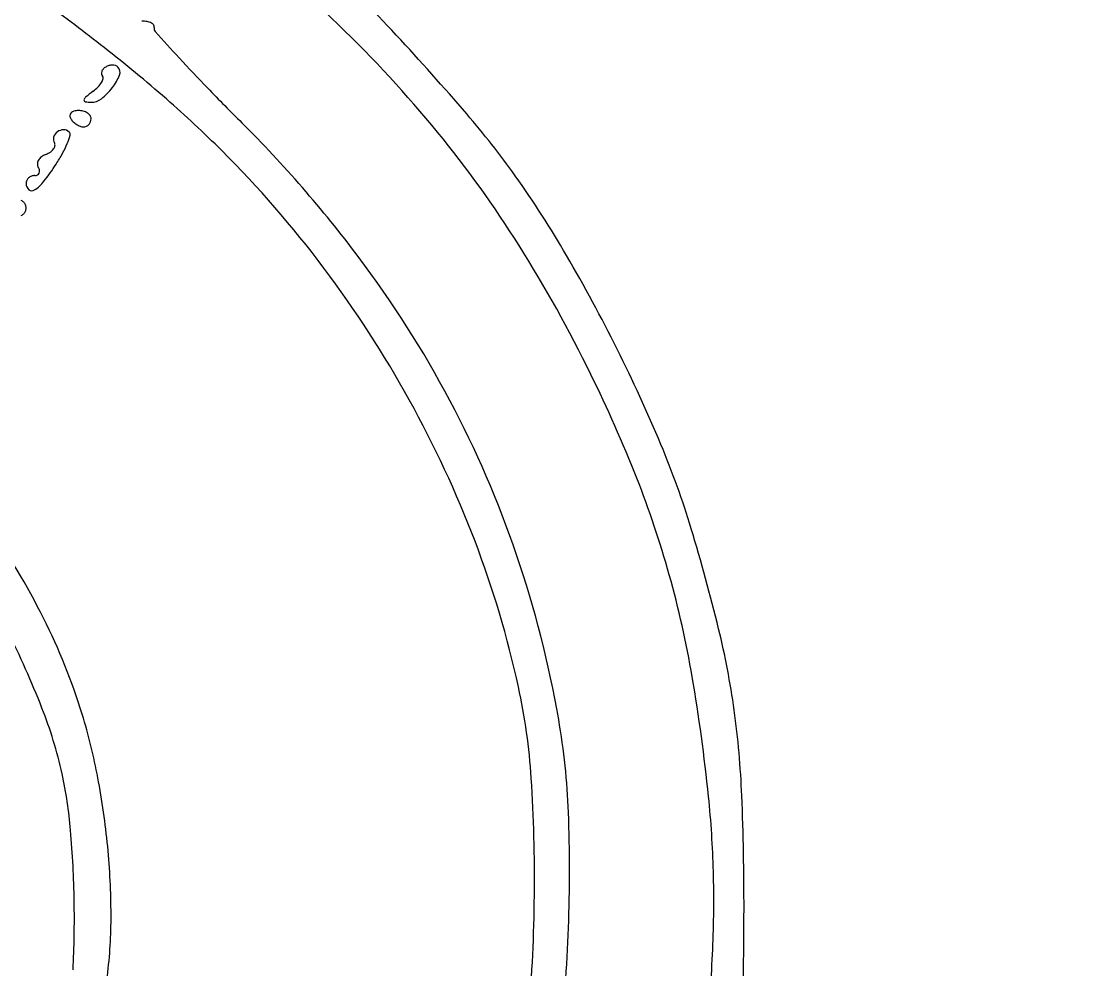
# Model space of a CAD drawing. Header units: metres. Extents: x -22 to 82, y -7 to 32.
# Drawn here: x 10.4659 to 10.7409, y 27.9155 to 28.1627 of the extents above; entities that cross this region are included whole.
import ezdxf

# ---------------------------------------------------------------- set-up
doc = ezdxf.new("R2010")
doc.units = ezdxf.units.M
doc.header["$LTSCALE"] = 2
doc.header["$MEASUREMENT"] = 0
doc.layers.add('ZSILUETAEDIFICIO', color=253, linetype='CONTINUOUS')
doc.layers.add('ZVEREDA', color=253, linetype='CONTINUOUS')

msp = doc.modelspace()

# ---------------------------------------------------------------- hatches: boundary and pattern name
at = {"layer": 'ZVEREDA'}
h = msp.add_hatch(dxfattribs=at)
h.set_pattern_fill('AR-SAND', color=256, scale=0.08)
h.set_pattern_definition([(37.50000000000001, (100.3217642182751, 117.4581959786875), (-0.0050394686487687, 0.1541459015210527), [0, -0.1216, 0, -0.136, 0, -0.13]), (7.499999999999999, (100.3217642182751, 117.4581959786875), (0.1415821364214182, 0.2257716852183792), [0, -0.0656, 0, -0.1096, 0, -0.042]), (327.5, (100.2233642182753, 117.4581959786875), (0.2491313489401196, 0.0004527242829572), [0, -0.04, 0, -0.144, 0, -0.188]), (317.5, (100.2233642182753, 117.4581959786875), (0.2404901283657835, 0.0702140451947399), [0, -0.02, 0, -0.0944, 0, -0.108])])
h.paths.add_polyline_path([(31.4583351261974, 30.10001185127862), (-5.580466054143699, 30.14202237673669), (-5.496152509190097, 24.7095630808688), (0.5053741138006274, 24.71459050236479), (0.5053741138006274, 23.02514520136083), (2.905374113800207, 23.02514520136083), (2.905811148500817, 24.71459050236479), (7.70575982083821, 24.71459050236479), (7.70575982083821, 23.02524487001511), (10.1053227861378, 23.02524487001511), (10.1057598208379, 24.71459050236479), (12.50561829493628, 24.71459050236479), (14.90575982083172, 24.71459050236479), (14.90575982083172, 23.02514520136083), (17.30547676903481, 23.02514520136083), (17.30591380373539, 24.71459050236479), (22.10547676902863, 24.63459050236452), (22.10547676902863, 23.02461800278962), (24.5050398048495, 23.02461800278962), (24.5050398048495, 24.63406330379348), (31.4583221007949, 24.61459050236454), (29.30561829493013, 24.61459050236454), (29.30561829493013, 20.61092766967829), (30.50572014345363, 20.61326742045304), (30.50572014345363, 24.61459050236454), (31.4583221007949, 24.61459050236454)])
h.paths.add_polyline_path([(3.274978631708791, 29.84745587849517), (21.85115500656482, 29.84745587849517), (21.85115500656482, 26.26298918530352), (3.274978631708791, 26.26298918530352)], flags=16)
edge = h.paths.add_edge_path(flags=0)
edge.add_line((4.190763625501631, 28.45334721717251), (4.191796270515823, 28.45334721717251))
edge.add_arc((4.030850849770815, 28.47872758158093), 0.1629343160792154, 351.0385129392877, 357.3660182868147)
edge.add_arc((4.112611057247875, 28.47496619707363), 0.0810876329450389, 344.53720768220717, 357.3660765305271, ccw=False)
edge = h.paths.add_edge_path(flags=0)
edge.add_arc((4.129473601766023, 28.48361260777853), 0.0424070857397566, 8.446156974039805, 17.04280200703507)
edge.add_arc((4.048520085864993, 28.46875624364435), 0.1245244297232045, 3.3254775150875844, 12.657113459455672, ccw=False)
edge.add_arc((4.009668740244905, 28.46649875537224), 0.1634413066505545, 3.325477516473139, 5.867953198212037)
edge.add_arc((4.024461425057098, 28.46801930679646), 0.148570677863494, 5.867861931155238, 8.446156969658695)
edge = h.paths.add_edge_path(flags=0)
edge.add_arc((4.187625943115307, 27.71049756740979), 0.005506773619038, 0, 44.649192788606285, ccw=False)
edge.add_line((4.193132716734738, 27.71049756740979), (4.193170576032799, 27.71059180186387))
edge.add_arc((4.083131412969806, 27.72142825678299), 0.110571452748189, 354.3757511834748, 357.7808422671732)
edge.add_arc((4.083495542828814, 27.72707965905653), 0.1105714527485412, 354.8460124112327, 363.6003750095574)
edge.add_arc((4.265141154600997, 27.71569919341579), 0.0736096129205384, 165.585485692761, 181.0365879312016)
edge = h.paths.add_edge_path(flags=0)
edge.add_ellipse((4.155844521799992, 27.55226263330349), major_axis=(-0.004886144824328529, 0.5517489951021792), ratio=0.0764573230342362, start_angle=264.41174822548277, end_angle=281.9145976805995, ccw=False)
edge.add_arc((-177.0033036909715, 27.24610176780652), 181.2017851309283, -3.410605131648481e-12, 0.07993633669821065, ccw=False)
edge.add_line((4.198481439956822, 27.24610176779618), (4.210484766247419, 27.6590139235833))
edge.add_ellipse((4.18687514976483, 27.77778923014426), major_axis=(0.01575538398604225, -0.1077800230216994), ratio=0.5161088083865675, start_angle=337.05526251174393, end_angle=345.80434126128097, ccw=False)
edge = h.paths.add_edge_path(flags=0)
edge.add_arc((387.0379938681306, 26.57348742740584), 383.1770730560518, 179.7962796488156, 179.8227156500893, ccw=False)
edge.add_arc((63.47661150482531, 27.72394417231078), 59.61364541384286, 179.6242268241421, 179.7962796450261, ccw=False)
edge.add_arc((107.9126775625507, 27.43250698258277), 104.0506671673548, 179.4892207827528, 179.6242268252662, ccw=False)
edge.add_arc((4.908773407262004, 28.32581589378475), 1.043191389333353, 173.5744382351789, 178.1175676432889, ccw=False)
edge.add_arc((3.941956756071903, 28.43638332363668), 0.0700943375474026, 136.9440126095541, 174.9430767679891, ccw=False)
edge.add_arc((3.939591411760631, 28.44492007257332), 0.0627084935053294, 98.57263522089539, 141.1716653543758, ccw=False)
edge.add_arc((3.971787529488921, 28.27408536092594), 0.2365196678389941, 91.78341864015289, 100.1162303726033, ccw=False)
edge.add_arc((4.161354391850892, 22.18584956753244), 6.327705978506592, 91.01273401402932, 91.78341864030182, ccw=False)
edge.add_line((4.049514576590127, 28.51256710557305), (4.169165289891879, 28.51468221717266))
edge.add_line((4.169165289891879, 28.51468221717232), (4.179750299263304, 28.53043944484654))
edge.add_arc((4.190827730734469, 28.52494372944767), 0.0123657743692955, 51.76101418273163, 153.6131534045893, ccw=False)
edge.add_line((4.198481439891822, 28.53465625290397), (4.198481439891822, 28.53636044799151))
edge.add_arc((4.193339192636984, 28.51586697619842), 0.0211287740527576, 75.9140893002533, 183.0668013861589)
edge.add_line((4.172240678425823, 28.51473658199643), (4.049514576590127, 28.51256710557305))
edge.add_arc((4.161354391844498, 22.18584956753244), 6.327705978506354, 91.01273401397248, 91.78341864024476)
edge.add_arc((3.971787529489319, 28.27408536092594), 0.2365196678390667, 91.78341864027549, 100.1162378328985)
edge.add_arc((3.941258338745911, 28.44519436956017), 0.0627084935053418, 100.1162378329312, 120.5228893311077)
edge.add_arc((3.942263761789718, 28.43729516592452), 0.0700943375474093, 117.9506432260986, 158.4595108276586)
edge.add_arc((4.001405707587139, 28.41591235581501), 0.1329691207264811, 159.2459526752788, 175.8968395766796)
edge.add_arc((4.909294928725814, 28.35078371074917), 1.04319138933335, 175.8968395763732, 179.4892207827571)
edge.add_arc((107.9126775622392, 27.43250698108915), 104.0506671670563, 179.4892207819287, 179.6242268244366)
edge.add_arc((63.47661150489225, 27.72394417644966), 59.6136454138861, 179.6242268281098, 179.7962796489794)
edge.add_arc((387.0379938451551, 26.57348740949783), 383.1770730331307, 179.7962796461218, 179.8227156473993)
edge.add_line((3.862755088178147, 27.75911035599103), (3.884622839891307, 27.72070371717251))
edge.add_arc((3.929255688633731, 27.74845655913333), 0.0525576961415898, 211.8734753522308, 222.0820973833024)
edge.add_arc((3.940104661909288, 27.75825274944765), 0.0671749997825091, 222.0818102784924, 230.2563674642507)
edge.add_arc((3.958449832274908, 27.78343227505326), 0.0982851158739191, 231.4181484407944, 254.9741783521728)
edge.add_arc((3.959368323424485, 27.7758030788865), 0.0911999037654329, 253.1739702547738, 268.217256623099)
edge.add_arc((3.968627737210397, 41.24924821526616), 13.56460629090511, 269.9489048779313, 270.3532500274084)
edge.add_arc((4.049525169780992, 16.95504494612499), 10.72985513343538, 89.5075836061958, 89.98540653837108, ccw=False)
edge.add_arc((4.130247462298712, 27.54011210430104), 0.1448483138350315, 64.17034698782749, 85.44946313993978, ccw=False)
edge.add_arc((4.191746138397974, 27.66642980881176), 0.0043674083606586, 1.4282544963651844, 68.34992075025048, ccw=False)
edge.add_arc((4.197384248272812, 27.67701561994579), 0.0105538936861254, 212.0429010611537, 263.0773218994982, ccw=False)
edge.add_arc((4.200612712082403, 27.70999352945552), 0.0404527841329601, 231.8085000024286, 252.4850053579366, ccw=False)
edge.add_arc((4.161788889977004, 27.66257060467501), 0.0208577567284913, 48.53142696656482, 82.63062587060486)
edge.add_arc((4.11933816690663, 27.13308106570912), 0.5520225538390414, 85.31102351279071, 89.99478211468639)
edge.add_arc((4.118411279294634, 16.9552485283175), 10.72985513343608, 89.99478211606726, 90.35325002811415)
edge.add_arc((4.073781246147718, 41.2494889468843), 13.56460629090747, 269.50474175352076, 269.9090879921701, ccw=False)
edge.add_arc((3.956613111675125, 27.77658927219733), 0.0911999037654514, 239.2648217281377, 269.94890487625094, ccw=False)
edge.add_arc((3.940104661909288, 27.75825274944765), 0.0671749997825307, 215.766892496466, 243.3781184107606, ccw=False)
edge.add_line((3.885598753388649, 27.71898970661965), (3.862755088177721, 27.75911035598011))
edge = h.paths.add_edge_path(flags=0)
edge.add_arc((3.982208672812931, 27.77710128656037), 0.0039699795081061, 57.093542815945284, 128.0095147918335, ccw=False)
edge.add_arc((3.983777369758798, 27.77691396217733), 0.0035691351575788, -36.39606693346491, 80.51639118771561, ccw=False)
edge.add_arc((3.985008823383225, 27.77555727172944), 0.0018093348073117, 293.7971605359992, 335.12409378026587, ccw=False)
edge.add_arc((3.984854518882713, 27.77590723729099), 0.002191808038586, 257.1681723130867, 293.7964911424778, ccw=False)
edge.add_arc((3.98554989726631, 27.77896024180501), 0.0053230039216045, 238.282669802615, 257.1684968903267, ccw=False)
edge.add_arc((3.980302814458611, 27.77683864407101), 0.0034331700992157, 99.02971341141892, 315.4979837284754, ccw=False)
edge = h.paths.add_edge_path(flags=0)
edge.add_arc((4.003867887505493, 27.77651366478631), 0.0041965817445002, 179.5419055987072, 270.4580944011244)
edge.add_arc((4.003949051078308, 27.77651352882827), 0.0041965817444636, 269.3499522369119, 383.1232100615633)
edge.add_arc((4.003864094692489, 27.77672872215237), 0.0041965817444639, 19.96411019100292, 182.4788541983977)
edge = h.paths.add_edge_path(flags=0)
edge.add_arc((3.979353550216473, 28.42993420992462), 0.0009651872828333, 125.0907544769644, 237.6009057839097)
edge.add_arc((3.995965221876986, 28.40704187017155), 0.0279429480104366, 127.8062335931203, 268.779035296377)
edge.add_line((3.995369806797299, 28.37910526650563), (4.002718144077988, 28.38645734180113))
edge.add_arc((4.10007393273122, 28.38764962442366), 0.0973630891154655, 166.3647067637932, 180.7016464897838, ccw=False)
edge.add_arc((3.991574634341134, 28.42003595056144), 0.0167827455633406, 325.7976337708378, 488.477492724186)
edge.add_arc((3.995342312636922, 28.45231582363164), 0.0238394652163404, 233.4109544616884, 272.5958997522416)
edge.add_arc((3.987035091752404, 28.42505208948006), 0.0100004255996245, 20.17316381762081, 145.4473270086913)

# ---------------------------------------------------------------- linework, layer by layer
at = {"layer": 'ZSILUETAEDIFICIO'}
for centre, radius, start, end in [((10.16338063904479, 27.76185136423317), 0.5552391592962095, 46.07384142416035, 50.57854295755574), ((10.03564544134431, 27.66886782806984), 0.7204541053238718, 42.87508361712684, 45.03507054861578), ((9.988185557568812, 27.51584860841149), 0.8117338022018745, 52.03262270936569, 53.40174636936194), ((10.49725006471698, 28.15434573891002), 0.008360734706139, 79.54971406397875, 89.08876193914274), ((10.49804312295083, 28.15864534654702), 0.0039885993934812, 62.95815656991023, 79.55015551540788), ((10.49899743902765, 28.16051489615103), 0.0018895674985548, 37.6233352294385, 62.9584948714808), ((10.4999584222557, 28.16125558571281), 0.0006762621819263, 343.2169751443219, 37.62272109467522), ((10.50168136946132, 28.16073597211187), 0.0011233337080576, 163.2178486212379, 222.0978028896147), ((10.3248114757518, 27.92944851659047), 0.3225403829409569, 39.30816471424088, 46.0739760044955), ((11.35846803169332, 28.93483090279017), 1.155812186291492, 222.0973780928275, 222.5584939041346), ((10.03774107424874, 27.67081303190281), 0.7175948230542404, 40.67387559393664, 42.87511175206064), ((10.25306520160012, 27.85527729428514), 0.3811840854257604, 48.87696851958505, 52.03262061446958), ((10.80537038840322, 28.42697020271396), 0.4049197214905537, 222.558460177564, 224.0880055979026), ((10.48810237036264, 28.14914973536412), 0.0012508807280482, 161.5002120173181, 191.186230537964), ((10.48864417562871, 28.14896842598148), 0.0018222177898213, 137.7153066480269, 161.4994335884304), ((10.48958548110272, 28.14811250710113), 0.0030944807808753, 121.7188276466389, 137.7172740584172), ((10.48971494461941, 28.14790277812097), 0.003340949905702, 105.8947661604105, 121.7164502715671), ((10.48968754013572, 28.1479991749955), 0.0032407333342941, 89.70803364922367, 105.895537601423), ((10.48969020598838, 28.14852379573114), 0.0027161058255582, 71.97614862325989, 89.7078750340342), ((10.49005084547051, 28.14963204916927), 0.0015506503278893, 45.00087384579568, 71.97741308502665), ((10.48978747979913, 28.14936872252116), 0.0019230780383229, 338.270194599072, 44.99988249713228), ((10.48123570347093, 28.15032027109129), 0.0067155221151207, 314.963023007725, 327.6449743129024), ((10.48790651656083, 28.14911099591365), 0.0010512323954559, 191.1857886516795, 224.9996997120953), ((10.48394030852913, 28.14860689990979), 0.0035138773309863, 327.6443287030772, 345.3263908357548), ((10.48668397528331, 28.14788845109325), 0.0006777045648261, 345.327362837129, 45.00067759869839), ((10.47856175315948, 28.15384276220834), 0.014007529606871, 322.7735184064525, 338.2701389026963), ((10.51709048908222, 28.10170891156849), 0.05362539703804701, 127.2113587939713, 129.8518898351169), ((10.47681877445413, 28.15474322637601), 0.0129662656999355, 307.2110232894236, 314.9620191755018), ((10.47684165722262, 28.15514957968918), 0.0161677383834011, 308.3096943070535, 322.7736874087257), ((11.0628734162062, 28.67640254662831), 0.7634225855211118, 224.0879547961532, 225.0395176343095), ((10.4826964272149, 28.14209060348782), 0.0003887216402787, 170.5291120976659, 260.6545616929879), ((10.48349491797333, 28.14195744559976), 0.0011982390972924, 129.8535081275696, 170.5313098880511), ((10.48441531765022, 28.15253695471216), 0.0109755454429344, 260.6559674281806, 268.7938174755924), ((10.48427234875291, 28.14574394572202), 0.0041810321243391, 268.7930271890555, 308.3098547164303), ((10.30742466311432, 27.91754054107366), 0.2985302110055144, 45.08657896836616, 48.87692212274827), ((10.47965581664013, 28.13806997121065), 0.0010073376333481, 136.741453886175, 180.0258772126831), ((10.48013492084215, 28.1376191475245), 0.0016651999534286, 105.1311728060723, 136.7416358886735), ((10.48086692719173, 28.13491194514449), 0.0044696211096769, 89.99965494173212, 105.1307609896493), ((10.48086699926603, 28.13426170181793), 0.0051198644364094, 75.74470773264834, 90.00050533991362), ((10.48123214087329, 28.13569913625076), 0.0036367777442082, 57.32238348217375, 75.74376756550858), ((10.4818168652198, 28.13661068535549), 0.0025538076009601, 34.93708613412676, 57.32281739584311), ((10.41132710660099, 27.99185172294693), 0.2250175552922192, 35.45027264983262, 40.67382631449475), ((10.4801770936381, 28.13807021106766), 0.0015286146864328, 180.0260431105756, 211.7176733275153), ((10.48251432842079, 28.13951470206837), 0.0042761992039422, 211.7175508210692, 225.6370356995442), ((10.48330001161662, 28.1403179950895), 0.0053998440591882, 225.6366025956011, 237.322138434427), ((10.48303405533562, 28.13990345617219), 0.0049073247650008, 237.3226608495499, 249.510347159787), ((10.482110675109, 28.13715515495602), 0.002017099520206, 294.0731119239146, 316.7409743724605), ((10.48203128739738, 28.13722985686354), 0.0021261077022707, 316.7410169641, 338.7475912552106), ((10.4827557596989, 28.13726655287002), 0.001408519410625, 0.0005444396486552276, 34.93769410684512), ((10.48193683247311, 28.13726656990349), 0.0022274466364281, 338.7481436667898, 359.9999061291926), ((10.29112123506931, 27.90358521101513), 0.3287532534873068, 36.98428036203796, 45.03949851952544), ((10.47695736106991, 28.13169327466227), 0.0026656705983351, 126.1453306016938, 162.7745429483259), ((10.47706427226174, 28.13154683403678), 0.0028469848504857, 90.99308428834543, 126.1444738420924), ((10.47704936669948, 28.13240730174886), 0.0019863880462249, 45.00004273453785, 90.99337459040684), ((10.45928836062762, 28.13843858902379), 0.0201549020007635, 337.8703592910165, 344.1800093619896), ((10.47782758716741, 28.13318552320794), 0.0008858174051555, 344.1804127309206, 45.00005049892972), ((10.48217407469312, 28.13760214881728), 0.0024505825633188, 249.5110204432703, 270.0006877656619), ((10.4821740800719, 28.13701313375054), 0.0018615674966981, 270.0007398317585, 294.0743546913955), ((10.34943107696682, 27.94960549395648), 0.29072170131386, 32.13727157284209, 39.30813300535252), ((10.47613776985264, 28.13194734809332), 0.0018076012126486, 162.7735882971527, 211.7172748163358), ((10.47281084693142, 28.13055667353302), 0.0019664424966967, 323.6702618611195, 350.501457807444), ((10.47365822023153, 28.13041489173111), 0.0011072896644822, 350.5015755344304, 31.71825887086589), ((10.45468805760422, 28.14030917471365), 0.0251209747658825, 331.3501698426182, 337.870732212894), ((10.47409979289864, 28.12351829395885), 0.0047849239707438, 110.992950882258, 126.9325546610436), ((10.47025654686939, 28.13353362031495), 0.005942484946379, 290.9941762802407, 303.8490812508827), ((10.47171044996162, 28.13136596023975), 0.0033323921524595, 303.8477880919794, 323.669082885171), ((10.437984566496, 28.14943486346334), 0.0441547555343678, 327.0759457794729, 331.350402782951), ((10.31756457464172, 27.92771161025928), 0.2841681619160494, 36.90379952299069, 45.08651253670317), ((10.471787208199, 28.12544423423134), 0.0016219042372902, 177.9627648936288, 211.7188223891811), ((10.472227723201, 28.12542851523477), 0.002062699600176, 149.7671490249802, 177.9613980619771), ((10.47300399554862, 28.12497614532504), 0.0029611634516574, 126.9338578484969, 149.7676076344711), ((10.42011107508165, 28.16100900721932), 0.0654484752385801, 322.2800775814786, 327.0754927410674), ((10.46944798331759, 28.12020329181001), 0.0022514713526977, 111.3281215324771, 133.3578573998894), ((10.46948410365729, 28.12011080468102), 0.0023507615731851, 89.99998898280774, 111.3283215704864), ((10.4694840904674, 28.12422802443234), 0.0017664581783337, 270.0004424826267, 295.1146181784817), ((10.46985037371064, 28.12344660612177), 0.0009034529695476, 295.114789584259, 336.561267760397), ((10.46810541519989, 28.12316875204431), 0.0027063077348985, 13.0005960371612, 31.71682817946613), ((10.46966225286613, 28.12352821103065), 0.0011085110390883, 336.5590521506874, 12.99970806013846), ((10.37527531260841, 27.96618321031826), 0.2692736779266416, 30.20064006529176, 35.45030696748558), ((10.46922926886299, 28.12034656074985), 0.0019849897535172, 156.0114551406734, 179.9998411221121), ((10.46927194172599, 28.12034658042762), 0.0020276626165804, 180.0004005032555, 230.3024976124398), ((10.46937318767212, 28.12028252347483), 0.0021425124381371, 133.3582404454184, 156.0115781032683), ((10.46394916776512, 28.12710272277633), 0.0100281315473352, 303.1104291592234, 322.2800821163223), ((10.46875854426548, 28.11972810497497), 0.0012238661016374, 230.3015894548986, 303.1100131433844), ((10.46511737004062, 28.11398961574565), 0.0021293174227384, 45.0007884644147, 67.37675853589961), ((10.46511732860131, 28.11398965718496), 0.0021293174226753, 22.6232414720938, 44.99921154424447), ((10.46514598823731, 28.11400154309899), 0.0020982908723577, 0.0006322702055423879, 22.62469284620816), ((10.46514598823731, 28.11400158940916), 0.0020982908723822, 337.3753071537919, 359.9993677297945), ((10.46511737004062, 28.11401351676255), 0.0021293174226753, 292.6232414641004, 314.9992115355853), ((10.46511732860131, 28.1140134753233), 0.002129317422616, 315.0007884557555, 337.3767585279062), ((10.28749247338624, 27.91069571686478), 0.3638678657159564, 26.07696611806487, 32.13721752214302), ((10.32814971559199, 27.93147238583725), 0.2823980715832125, 27.9565942057985, 36.9842580022487), ((10.23662493318099, 27.88548379594232), 0.4296991222788497, 26.50181947031663, 30.20074297195361), ((10.3092731020063, 27.92148564388805), 0.2945369215168878, 28.93803474408969, 36.9037517326996), ((10.24537319141541, 27.88984493035952), 0.419924076763501, 22.77482778200305, 26.50193340871296), ((10.27313154829449, 27.90366801939155), 0.379856133323173, 21.62466114566397, 26.07689978337218), ((10.3132611720882, 27.92369066413846), 0.2899798591646102, 20.91005030607112, 28.9380292363261), ((10.33582566963221, 27.93554654549428), 0.273707902005323, 18.77877921586895, 27.95655008512091), ((10.4257080714294, 27.96555755884742), 0.2243401534409967, 16.81602628069527, 22.77481935645611), ((10.39196612883441, 27.9507776437315), 0.2520243131952603, 15.56979875580297, 21.62455360666388), ((10.2903645855497, 27.9155877042715), 0.2032031734502185, 26.76744853562316, 34.86066389010814), ((10.15498206636062, 27.88373809894216), 0.5071598731206891, 13.76369790348094, 16.81600737244444), ((10.338331234577, 27.93326860324248), 0.2631424794397003, 12.27562533119916, 20.91013695202141), ((10.32426210081601, 27.93161526133127), 0.2859214649058239, 9.896559127441469, 18.77868488604543), ((10.37839400105375, 27.94699618366747), 0.2661133902644892, 9.70004970716324, 15.56974990778612), ((10.3300218765992, 27.93559168026229), 0.1587862871477278, 17.03030848473146, 26.76747812502327), ((10.23454220734149, 27.89026064346064), 0.2546035718959632, 21.53617634277221, 26.49904843414575), ((10.44340273560849, 27.95438752043952), 0.2102123639424251, 7.869884209775685, 13.76363279172828), ((10.17654828021091, 27.91249438307864), 0.4708866044949619, 5.871383511343867, 9.699989672728577), ((10.43899781956932, 27.9551725762318), 0.1601204169155965, 3.672479633885103, 12.275637551961), ((10.3670571176265, 27.94255634044396), 0.112142905848135, 12.37601979915223, 21.53617179865892), ((10.33426124637913, 27.93689005348961), 0.1543525495442403, 10.71110559989376, 17.03037405666979), ((10.42283466754662, 27.95154430383798), 0.2309760173881848, 2.30851676540732, 7.869928353695043), ((10.42916802777722, 27.94991801545302), 0.1794308816603722, 2.109550213482459, 9.896486518049567), ((10.36549179051801, 27.94221274428747), 0.1137454997645041, 4.871641517160421, 12.3760805231667), ((10.29025950078332, 27.92856715644677), 0.199134512773238, 5.490486583859385, 10.71106241455716), ((10.18855243852272, 27.93909794070129), 0.4110811365411809, 359.4174759652525, 3.67245914846289), ((10.38992501480951, 27.93443712795516), 0.2563845883724132, 1.492661270985832, 5.871359432177948), ((9.947499586431803, 27.93238256435927), 0.7066971663800581, 359.8922913760392, 2.308479468653559), ((10.19897708818982, 27.94143937758747), 0.4097779154334636, 357.9090239974055, 2.109480157895237), ((10.2092429161705, 27.92889485332745), 0.2705609229676005, 0.9441700062161774, 4.871754926733035), ((10.29676407348762, 27.92919220984783), 0.1925999769988243, 0.1955174627091106, 5.490538610958061), ((10.35243132221314, 27.93346060090727), 0.2938909956835853, 357.5400103584891, 1.492568856255026), ((10.211933951042, 27.92893950121731), 0.2678695177539935, 357.1244356278034, 0.9441061359248943), ((10.18221747930215, 27.93916168890166), 0.4174164164662287, 355.1657910094488, 359.417566734018), ((10.36402551920699, 27.92942149693027), 0.1253381404736121, 352.8899107358891, 0.1956264163826558), ((9.370522914041203, 27.93346729409001), 1.283674858428492, 358.8566160213026, 359.8922874818886), ((10.19218489821762, 27.94168699739049), 0.4165746175788411, 353.7212191729504, 357.9090744830164), ((10.32084283614739, 27.9348181623335), 0.3255086398832762, 353.7889919091838, 357.5399262366686)]:
    msp.add_arc(centre, radius, start, end, dxfattribs=at)

doc.saveas('drawing.dxf')
